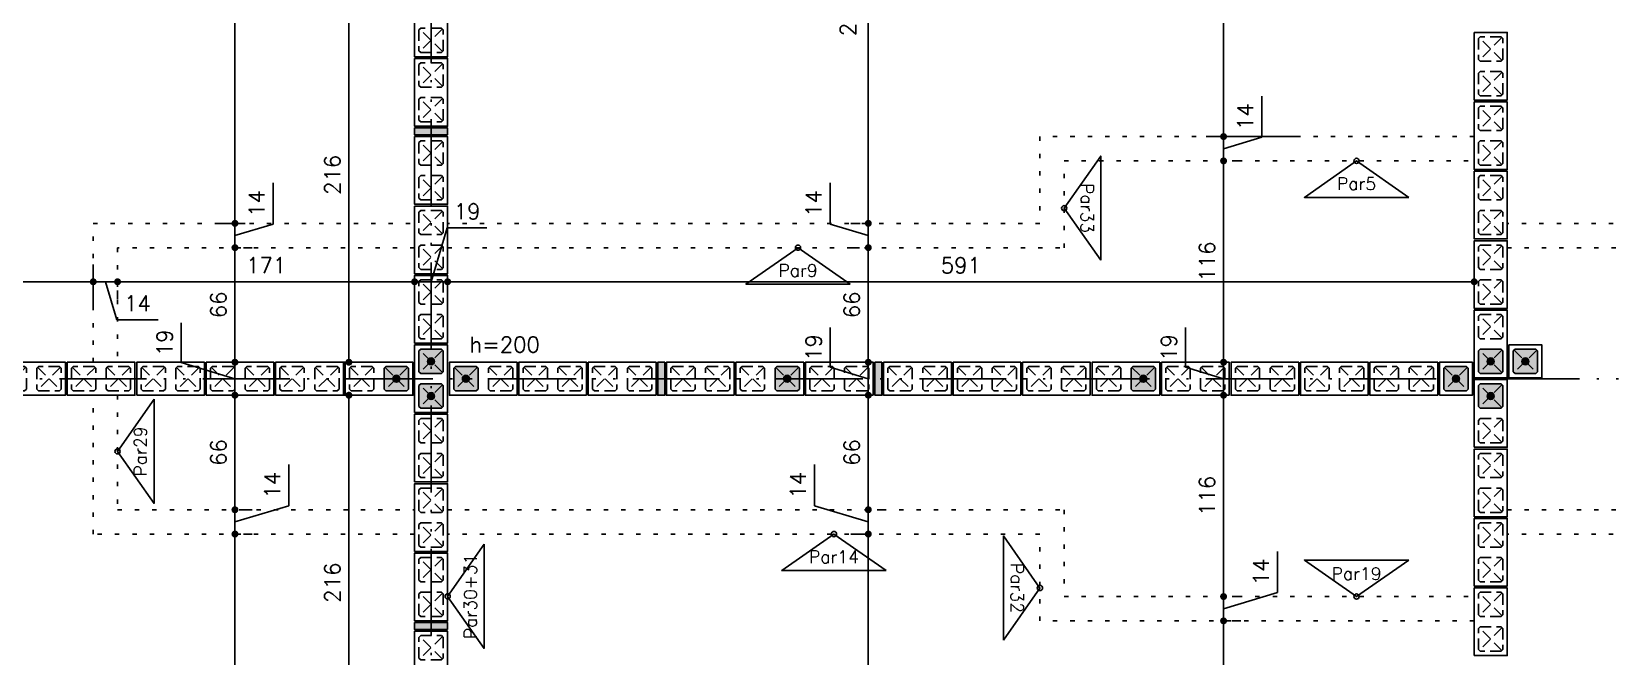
# Model space of a CAD drawing. Extents: x -14651 to 5271, y -4567 to 3191.
# Drawn here: x 634 to 1544, y 2251 to 2611 of the extents above; entities that cross this region are included whole.
import ezdxf
from ezdxf.enums import TextEntityAlignment as Align

# ---------------------------------------------------------------- set-up
doc = ezdxf.new("R2010")
doc.units = 0
doc.header["$LTSCALE"] = 25
for name, pattern in [('DASHED2', [0.375, 0.25, -0.125]), ('ESTILO_TQS_0002', [0.4, 0.1, -0.3]), ('ESTILO_TQS_0004', [3.3, 2, -0.4, 0.05, -0.4, 0.05, -0.4])]:
    doc.linetypes.add(name, pattern=pattern)
for name, color, linetype in [('203', 1, 'DASHED2'), ('213', 252, 'Continuous'), ('241', 2, 'Continuous'), ('247', 50, 'Continuous'), ('253', 251, 'Continuous'), ('Arranque', 14, 'Continuous'), ('COTA', 1, 'Continuous'), ('EIXOS', 1, 'ESTILO_TQS_0004'), ('FERRO', 5, 'Continuous'), ('PORTA', 3, 'ESTILO_TQS_0002'), ('TJANELA', 2, 'Continuous')]:
    doc.layers.add(name, color=color, linetype=linetype)
doc.styles.add('COTA', font='romans.shx')
doc.styles.add('Texto1', font='romans.shx', dxfattribs={"height": 9})
doc.dimstyles.new('forma', dxfattribs={"dimscale": 5, "dimtxt": 1.8, "dimasz": 0.8, "dimexe": 2, "dimexo": 1, "dimgap": 1, "dimtad": 1, "dimdec": 1, "dimzin": 9, "dimtxsty": 'COTA', "dimblk1": 'DOT', "dimblk2": 'DOT', "dimsah": 1, "dimcen": 0, "dimdle": 1, "dimclrd": 256, "dimclre": 256, "dimclrt": 2, "dimadec": 0, "dimazin": 0, "dimtfac": 1, "dimtdec": 0, "dimtmove": 0, "dimatfit": 3, "dimfxl": 1, "dimtolj": 1, "dimtzin": 0, "dimarcsym": 0})

# ---------------------------------------------------------------- blocks, each defined once
blk = doc.blocks.new('P4020')
blk.add_lwpolyline([(-19.5, -9.5), (19.5, -9.5), (19.5, 9.5), (-19.5, 9.5), (-19.5, -9.5)])
at = {"color": 1, "linetype": 'DASHED2'}
for points in [[(-17, -6), (-16, -7), (-4, -7), (-3, -6), (-3, 6), (-4, 7), (-16, 7), (-17, 6), (-17, -6)], [(3, -6), (4, -7), (16, -7), (17, -6), (17, 6), (16, 7), (4, 7), (3, 6), (3, -6)]]:
    blk.add_lwpolyline(points, dxfattribs=at)
at = {"layer": '203', "color": 253}
for p, q in [((-16.5, 6.5), (-3.5, -6.5)), ((-3.5, 6.5), (-16.5, -6.5)), ((16.5, 6.5), (3.5, -6.5)), ((3.5, 6.5), (16.5, -6.5))]:
    blk.add_line(p, q, dxfattribs=at)
blk = doc.blocks.new('P0520')
at = {"layer": '253'}
blk.add_hatch(color=129, dxfattribs=at).paths.add_polyline_path([(2, 9.5), (-2, 9.5), (-2, -9.5), (2, -9.5)])
blk.add_lwpolyline([(2, 9.5), (-2, 9.5), (-2, -9.5), (2, -9.5), (2, 9.5)])
blk = doc.blocks.new('P2020')
blk.add_lwpolyline([(-9.5, -9.5), (9.5, -9.5), (9.5, 9.5), (-9.5, 9.5), (-9.5, -9.5)])
at = {"color": 1, "linetype": 'DASHED2'}
blk.add_lwpolyline([(-7, -6), (-6, -7), (6, -7), (7, -6), (7, 6), (6, 7), (-6, 7), (-7, 6), (-7, -6)], dxfattribs=at)
at = {"layer": '203', "color": 253}
for p, q in [((-6.5, 6.5), (6.5, -6.5)), ((6.5, 6.5), (-6.5, -6.5))]:
    blk.add_line(p, q, dxfattribs=at)
blk = doc.blocks.new('GR-1414')
at = {"layer": '213'}
h = blk.add_hatch(color=256, dxfattribs=at)
h.paths.add_polyline_path([(6, -7), (7, -6), (7, 6), (6, 7), (-6, 7), (-7, 6), (-7, -6), (-6, -7)])
h.paths.add_polyline_path([(2, 0, 1), (-2, 0, 1)], flags=16)
at = {"layer": 'Arranque'}
blk.add_hatch(color=256, dxfattribs=at).paths.add_polyline_path([(2, 0, 1), (-2, 0, 1)])
at = {"layer": '213'}
for p, q in [((-7, 6), (-6, 7)), ((-7, -6), (-7, 6)), ((-6, 7), (6, 7)), ((6, 7), (7, 6)), ((7, 6), (7, -6)), ((-6, -7), (-7, -6)), ((6, -7), (-6, -7)), ((7, -6), (6, -7))]:
    blk.add_line(p, q, dxfattribs=at)
at = {"layer": 'FERRO', "linetype": 'Continuous'}
blk.add_circle((0, 0), 2, dxfattribs=at)
blk = doc.blocks.new('_IDNPAR_2')
at = {"color": 3}
blk.add_lwpolyline([(1, -0.7), (0, 0), (-1, -0.7)], close=True, dxfattribs=at)
blk.add_circle((0, 0), 0.05, dxfattribs=at)
at = {"layer": '247', "color": 2, "style": 'COTA', "flags": 8}
blk.add_attdef('ID', text='', height=0.24, dxfattribs=at).set_placement((0, -0.438), align=Align.MIDDLE_CENTER)
blk = doc.blocks.new('A$C84a07bde')
at = {"layer": 'EIXOS'}
for p, q in [((1173.64, -241.46), (1173.64, -1700.03)), ((299.72, -968.49), (2840.43, -968.49))]:
    blk.add_line(p, q, dxfattribs=at)
blk = doc.blocks.new('_Dot')
at = {"color": 0, "linetype": 'ByBlock', "lineweight": -2}
blk.add_line((-0.5, 0), (-1, 0), dxfattribs=at)
at = {"color": 0, "linetype": 'ByBlock', "const_width": 0.5}
blk.add_lwpolyline([(-0.25, 0, 1), (0.25, 0, 1)], format="xyb", close=True, dxfattribs=at)
blk = doc.blocks.new('*D141')
at = {"layer": 'COTA', "lineweight": -2, "transparency": 16777216}
for p, q in [((748.52, 2971.4), (741.09, 2971.4)), ((751.09, 2967.4), (751.09, 2504.4)), ((757.02, 2500.4), (741.09, 2500.4))]:
    blk.add_line(p, q, dxfattribs=at)
at = {"layer": 'Defpoints', "color": 0, "transparency": 16777216}
for p in [(753.52, 2971.4), (751.09, 2500.4), (762.02, 2500.4)]:
    blk.add_point(p, dxfattribs=at)
at = {"layer": 'COTA', "lineweight": -2, "transparency": 16777216, "xscale": 4, "yscale": 4, "zscale": 4}
for p, rotation in [((751.09, 2971.4), 90), ((751.09, 2500.4), 270)]:
    blk.add_blockref('_Dot', p, dxfattribs=dict(at, rotation=rotation))
at = {"layer": 'COTA', "color": 2, "transparency": 16777216, "insert": (741.59, 2735.9), "char_height": 9, "attachment_point": 5, "rotation": 90, "style": 'COTA'}
blk.add_mtext('\\A1;471 ', dxfattribs=at)
blk = doc.blocks.new('*D142')
at = {"layer": 'COTA', "lineweight": -2, "transparency": 16777216}
for p, q in [((773.09, 2500), (773.09, 2523.72)), ((751.09, 2504.4), (751.09, 2508.4)), ((757.02, 2500.4), (741.09, 2500.4)), ((751.09, 2500.4), (751.09, 2486.4)), ((751.09, 2500.4), (751.09, 2486.4)), ((751.09, 2493.4), (773.09, 2500)), ((756.09, 2486.4), (761.09, 2486.4)), ((751.09, 2482.4), (751.09, 2478.4))]:
    blk.add_line(p, q, dxfattribs=at)
at = {"layer": 'Defpoints', "color": 0, "transparency": 16777216}
for p in [(762.02, 2500.4), (751.09, 2486.4), (751.09, 2486.4)]:
    blk.add_point(p, dxfattribs=at)
at = {"layer": 'COTA', "lineweight": -2, "transparency": 16777216, "xscale": 4, "yscale": 4, "zscale": 4}
for p, rotation in [((751.09, 2500.4), 270), ((751.09, 2486.4), 90)]:
    blk.add_blockref('_Dot', p, dxfattribs=dict(at, rotation=rotation))
at = {"layer": 'COTA', "color": 2, "transparency": 16777216, "insert": (763.59, 2511.86), "char_height": 9, "attachment_point": 5, "rotation": 90, "style": 'COTA'}
blk.add_mtext('\\A1;14 ', dxfattribs=at)
blk = doc.blocks.new('*D143')
at = {"layer": 'COTA', "lineweight": -2, "transparency": 16777216}
for p, q in [((756.09, 2486.4), (761.09, 2486.4)), ((751.09, 2482.4), (751.09, 2424.4)), ((756.09, 2420.4), (761.09, 2420.4))]:
    blk.add_line(p, q, dxfattribs=at)
at = {"layer": 'Defpoints', "color": 0, "transparency": 16777216}
for p in [(751.09, 2486.4), (751.09, 2420.4), (751.09, 2420.4)]:
    blk.add_point(p, dxfattribs=at)
at = {"layer": 'COTA', "lineweight": -2, "transparency": 16777216, "xscale": 4, "yscale": 4, "zscale": 4}
for p, rotation in [((751.09, 2486.4), 90), ((751.09, 2420.4), 270)]:
    blk.add_blockref('_Dot', p, dxfattribs=dict(at, rotation=rotation))
at = {"layer": 'COTA', "color": 2, "transparency": 16777216, "insert": (741.59, 2453.4), "char_height": 9, "attachment_point": 5, "rotation": 90, "style": 'COTA'}
blk.add_mtext('\\A1;66 ', dxfattribs=at)
blk = doc.blocks.new('*D144')
at = {"layer": 'COTA', "lineweight": -2, "transparency": 16777216}
for p, q in [((720.09, 2420.2), (720.09, 2443.06)), ((751.09, 2410.9), (720.09, 2420.2)), ((756.09, 2420.4), (761.09, 2420.4)), ((751.09, 2416.4), (751.09, 2405.4)), ((749.02, 2401.4), (741.09, 2401.4))]:
    blk.add_line(p, q, dxfattribs=at)
at = {"layer": 'Defpoints', "color": 0, "transparency": 16777216}
for p in [(751.09, 2420.4), (751.09, 2401.4), (754.02, 2401.4)]:
    blk.add_point(p, dxfattribs=at)
at = {"layer": 'COTA', "lineweight": -2, "transparency": 16777216, "xscale": 4, "yscale": 4, "zscale": 4}
for p, rotation in [((751.09, 2420.4), 90), ((751.09, 2401.4), 270)]:
    blk.add_blockref('_Dot', p, dxfattribs=dict(at, rotation=rotation))
at = {"layer": 'COTA', "color": 2, "transparency": 16777216, "insert": (710.59, 2431.63), "char_height": 9, "attachment_point": 5, "rotation": 90, "style": 'COTA'}
blk.add_mtext('\\A1;19 ', dxfattribs=at)
blk = doc.blocks.new('*D145')
at = {"layer": 'COTA', "lineweight": -2, "transparency": 16777216}
for p, q in [((749.02, 2401.4), (741.09, 2401.4)), ((751.09, 2397.4), (751.09, 2339.4)), ((756.09, 2335.4), (761.09, 2335.4))]:
    blk.add_line(p, q, dxfattribs=at)
at = {"layer": 'Defpoints', "color": 0, "transparency": 16777216}
for p in [(754.02, 2401.4), (751.09, 2335.4), (751.09, 2335.4)]:
    blk.add_point(p, dxfattribs=at)
at = {"layer": 'COTA', "lineweight": -2, "transparency": 16777216, "xscale": 4, "yscale": 4, "zscale": 4}
for p, rotation in [((751.09, 2401.4), 90), ((751.09, 2335.4), 270)]:
    blk.add_blockref('_Dot', p, dxfattribs=dict(at, rotation=rotation))
at = {"layer": 'COTA', "color": 2, "transparency": 16777216, "insert": (741.59, 2368.4), "char_height": 9, "attachment_point": 5, "rotation": 90, "style": 'COTA'}
blk.add_mtext('\\A1;66 ', dxfattribs=at)
blk = doc.blocks.new('*D146')
at = {"layer": 'COTA', "lineweight": -2, "transparency": 16777216}
for p, q in [((782.09, 2337.7), (782.09, 2361.42)), ((751.09, 2339.4), (751.09, 2343.4)), ((751.09, 2328.4), (782.09, 2337.7)), ((751.09, 2335.4), (751.09, 2321.4)), ((751.09, 2335.4), (751.09, 2321.4)), ((756.09, 2335.4), (761.09, 2335.4)), ((756.09, 2321.4), (761.09, 2321.4)), ((751.09, 2317.4), (751.09, 2313.4))]:
    blk.add_line(p, q, dxfattribs=at)
at = {"layer": 'Defpoints', "color": 0, "transparency": 16777216}
for p in [(751.09, 2335.4), (751.09, 2321.4), (751.09, 2321.4)]:
    blk.add_point(p, dxfattribs=at)
at = {"layer": 'COTA', "lineweight": -2, "transparency": 16777216, "xscale": 4, "yscale": 4, "zscale": 4}
for p, rotation in [((751.09, 2335.4), 270), ((751.09, 2321.4), 90)]:
    blk.add_blockref('_Dot', p, dxfattribs=dict(at, rotation=rotation))
at = {"layer": 'COTA', "color": 2, "transparency": 16777216, "insert": (772.59, 2349.56), "char_height": 9, "attachment_point": 5, "rotation": 90, "style": 'COTA'}
blk.add_mtext('\\A1;14 ', dxfattribs=at)
blk = doc.blocks.new('*D147')
at = {"layer": 'COTA', "lineweight": -2, "transparency": 16777216}
for p, q in [((756.09, 2321.4), (761.09, 2321.4)), ((751.09, 2317.4), (751.09, 1854.4)), ((756.09, 1850.4), (761.09, 1850.4))]:
    blk.add_line(p, q, dxfattribs=at)
at = {"layer": 'Defpoints', "color": 0, "transparency": 16777216}
for p in [(751.09, 2321.4), (751.09, 1850.4), (751.09, 1850.4)]:
    blk.add_point(p, dxfattribs=at)
at = {"layer": 'COTA', "lineweight": -2, "transparency": 16777216, "xscale": 4, "yscale": 4, "zscale": 4}
for p, rotation in [((751.09, 2321.4), 90), ((751.09, 1850.4), 270)]:
    blk.add_blockref('_Dot', p, dxfattribs=dict(at, rotation=rotation))
at = {"layer": 'COTA', "color": 2, "transparency": 16777216, "insert": (741.59, 2085.9), "char_height": 9, "attachment_point": 5, "rotation": 90, "style": 'COTA'}
blk.add_mtext('\\A1;471 ', dxfattribs=at)
blk = doc.blocks.new('*D148')
at = {"layer": 'COTA', "lineweight": -2, "transparency": 16777216}
for p, q in [((1110.94, 2750.9), (1105.72, 2750.9)), ((1115.72, 2746.9), (1115.72, 2504.4)), ((1110.94, 2500.4), (1105.72, 2500.4))]:
    blk.add_line(p, q, dxfattribs=at)
at = {"layer": 'Defpoints', "color": 0, "transparency": 16777216}
for p in [(1115.94, 2750.9), (1115.72, 2500.4), (1115.94, 2500.4)]:
    blk.add_point(p, dxfattribs=at)
at = {"layer": 'COTA', "lineweight": -2, "transparency": 16777216, "xscale": 4, "yscale": 4, "zscale": 4}
for p, rotation in [((1115.72, 2750.9), 90), ((1115.72, 2500.4), 270)]:
    blk.add_blockref('_Dot', p, dxfattribs=dict(at, rotation=rotation))
at = {"layer": 'COTA', "color": 2, "transparency": 16777216, "insert": (1105.37, 2625.65), "char_height": 9, "attachment_point": 5, "rotation": 90, "style": 'COTA'}
blk.add_mtext('\\A1;250,5 ', dxfattribs=at)
blk = doc.blocks.new('*D149')
at = {"layer": 'COTA', "lineweight": -2, "transparency": 16777216}
for p, q in [((1093.72, 2500), (1093.72, 2523.72)), ((1115.72, 2504.4), (1115.72, 2508.4)), ((1115.72, 2493.4), (1093.72, 2500)), ((1110.94, 2500.4), (1105.72, 2500.4)), ((1115.72, 2500.4), (1115.72, 2486.4)), ((1115.72, 2500.4), (1115.72, 2486.4)), ((1110.72, 2486.4), (1105.72, 2486.4)), ((1115.72, 2482.4), (1115.72, 2478.4))]:
    blk.add_line(p, q, dxfattribs=at)
at = {"layer": 'Defpoints', "color": 0, "transparency": 16777216}
for p in [(1115.94, 2500.4), (1115.72, 2486.4), (1115.72, 2486.4)]:
    blk.add_point(p, dxfattribs=at)
at = {"layer": 'COTA', "lineweight": -2, "transparency": 16777216, "xscale": 4, "yscale": 4, "zscale": 4}
for p, rotation in [((1115.72, 2500.4), 270), ((1115.72, 2486.4), 90)]:
    blk.add_blockref('_Dot', p, dxfattribs=dict(at, rotation=rotation))
at = {"layer": 'COTA', "color": 2, "transparency": 16777216, "insert": (1084.22, 2511.86), "char_height": 9, "attachment_point": 5, "rotation": 90, "style": 'COTA'}
blk.add_mtext('\\A1;14 ', dxfattribs=at)
blk = doc.blocks.new('*D150')
at = {"layer": 'COTA', "lineweight": -2, "transparency": 16777216}
for p, q in [((1110.72, 2486.4), (1105.72, 2486.4)), ((1115.72, 2482.4), (1115.72, 2424.4)), ((1116.52, 2420.4), (1105.72, 2420.4))]:
    blk.add_line(p, q, dxfattribs=at)
at = {"layer": 'Defpoints', "color": 0, "transparency": 16777216}
for p in [(1115.72, 2486.4), (1115.72, 2420.4), (1121.52, 2420.4)]:
    blk.add_point(p, dxfattribs=at)
at = {"layer": 'COTA', "lineweight": -2, "transparency": 16777216, "xscale": 4, "yscale": 4, "zscale": 4}
for p, rotation in [((1115.72, 2486.4), 90), ((1115.72, 2420.4), 270)]:
    blk.add_blockref('_Dot', p, dxfattribs=dict(at, rotation=rotation))
at = {"layer": 'COTA', "color": 2, "transparency": 16777216, "insert": (1106.22, 2453.4), "char_height": 9, "attachment_point": 5, "rotation": 90, "style": 'COTA'}
blk.add_mtext('\\A1;66 ', dxfattribs=at)
blk = doc.blocks.new('*D151')
at = {"layer": 'COTA', "lineweight": -2, "transparency": 16777216}
for p, q in [((1093.72, 2417.5), (1093.72, 2440.36)), ((1116.52, 2420.4), (1105.72, 2420.4)), ((1115.72, 2410.9), (1093.72, 2417.5)), ((1115.72, 2416.4), (1115.72, 2405.4)), ((1114.52, 2401.4), (1105.72, 2401.4))]:
    blk.add_line(p, q, dxfattribs=at)
at = {"layer": 'Defpoints', "color": 0, "transparency": 16777216}
for p in [(1121.52, 2420.4), (1115.72, 2401.4), (1119.52, 2401.4)]:
    blk.add_point(p, dxfattribs=at)
at = {"layer": 'COTA', "lineweight": -2, "transparency": 16777216, "xscale": 4, "yscale": 4, "zscale": 4}
for p, rotation in [((1115.72, 2420.4), 90), ((1115.72, 2401.4), 270)]:
    blk.add_blockref('_Dot', p, dxfattribs=dict(at, rotation=rotation))
at = {"layer": 'COTA', "color": 2, "transparency": 16777216, "insert": (1084.22, 2428.93), "char_height": 9, "attachment_point": 5, "rotation": 90, "style": 'COTA'}
blk.add_mtext('\\A1;19 ', dxfattribs=at)
blk = doc.blocks.new('*D152')
at = {"layer": 'COTA', "lineweight": -2, "transparency": 16777216}
for p, q in [((1114.52, 2401.4), (1105.72, 2401.4)), ((1115.72, 2397.4), (1115.72, 2339.4)), ((1120.72, 2335.4), (1125.72, 2335.4))]:
    blk.add_line(p, q, dxfattribs=at)
at = {"layer": 'Defpoints', "color": 0, "transparency": 16777216}
for p in [(1119.52, 2401.4), (1115.72, 2335.4), (1115.72, 2335.4)]:
    blk.add_point(p, dxfattribs=at)
at = {"layer": 'COTA', "lineweight": -2, "transparency": 16777216, "xscale": 4, "yscale": 4, "zscale": 4}
for p, rotation in [((1115.72, 2401.4), 90), ((1115.72, 2335.4), 270)]:
    blk.add_blockref('_Dot', p, dxfattribs=dict(at, rotation=rotation))
at = {"layer": 'COTA', "color": 2, "transparency": 16777216, "insert": (1106.22, 2368.4), "char_height": 9, "attachment_point": 5, "rotation": 90, "style": 'COTA'}
blk.add_mtext('\\A1;66 ', dxfattribs=at)
blk = doc.blocks.new('*D153')
at = {"layer": 'COTA', "lineweight": -2, "transparency": 16777216}
for p, q in [((1084.72, 2337.7), (1084.72, 2361.42)), ((1115.72, 2328.4), (1084.72, 2337.7)), ((1115.72, 2339.4), (1115.72, 2343.4)), ((1115.72, 2335.4), (1115.72, 2321.4)), ((1115.72, 2335.4), (1115.72, 2321.4)), ((1120.72, 2335.4), (1125.72, 2335.4)), ((1114.28, 2321.4), (1105.72, 2321.4)), ((1115.72, 2317.4), (1115.72, 2313.4))]:
    blk.add_line(p, q, dxfattribs=at)
at = {"layer": 'Defpoints', "color": 0, "transparency": 16777216}
for p in [(1115.72, 2335.4), (1115.72, 2321.4), (1119.28, 2321.4)]:
    blk.add_point(p, dxfattribs=at)
at = {"layer": 'COTA', "lineweight": -2, "transparency": 16777216, "xscale": 4, "yscale": 4, "zscale": 4}
for p, rotation in [((1115.72, 2335.4), 270), ((1115.72, 2321.4), 90)]:
    blk.add_blockref('_Dot', p, dxfattribs=dict(at, rotation=rotation))
at = {"layer": 'COTA', "color": 2, "transparency": 16777216, "insert": (1075.22, 2349.56), "char_height": 9, "attachment_point": 5, "rotation": 90, "style": 'COTA'}
blk.add_mtext('\\A1;14 ', dxfattribs=at)
blk = doc.blocks.new('*D154')
at = {"layer": 'COTA', "lineweight": -2, "transparency": 16777216}
for p, q in [((1114.28, 2321.4), (1105.72, 2321.4)), ((1115.72, 2317.4), (1115.72, 2074.9)), ((1121.52, 2070.9), (1105.72, 2070.9))]:
    blk.add_line(p, q, dxfattribs=at)
at = {"layer": 'Defpoints', "color": 0, "transparency": 16777216}
for p in [(1119.28, 2321.4), (1115.72, 2070.9), (1126.52, 2070.9)]:
    blk.add_point(p, dxfattribs=at)
at = {"layer": 'COTA', "lineweight": -2, "transparency": 16777216, "xscale": 4, "yscale": 4, "zscale": 4}
for p, rotation in [((1115.72, 2321.4), 90), ((1115.72, 2070.9), 270)]:
    blk.add_blockref('_Dot', p, dxfattribs=dict(at, rotation=rotation))
at = {"layer": 'COTA', "color": 2, "transparency": 16777216, "insert": (1105.37, 2196.15), "char_height": 9, "attachment_point": 5, "rotation": 90, "style": 'COTA'}
blk.add_mtext('\\A1;250,5 ', dxfattribs=at)
blk = doc.blocks.new('*D156')
at = {"layer": 'COTA', "lineweight": -2, "transparency": 16777216}
for p, q in [((1364.02, 2971.4), (1310.25, 2971.4)), ((1320.25, 2967.4), (1320.25, 2554.4)), ((1364.02, 2550.4), (1310.25, 2550.4))]:
    blk.add_line(p, q, dxfattribs=at)
at = {"layer": 'Defpoints', "color": 0, "transparency": 16777216}
for p in [(1369.02, 2971.4), (1320.25, 2550.4), (1369.02, 2550.4)]:
    blk.add_point(p, dxfattribs=at)
at = {"layer": 'COTA', "lineweight": -2, "transparency": 16777216, "xscale": 4, "yscale": 4, "zscale": 4}
for p, rotation in [((1320.25, 2971.4), 90), ((1320.25, 2550.4), 270)]:
    blk.add_blockref('_Dot', p, dxfattribs=dict(at, rotation=rotation))
at = {"layer": 'COTA', "color": 2, "transparency": 16777216, "insert": (1310.75, 2760.9), "char_height": 9, "attachment_point": 5, "rotation": 90, "style": 'COTA'}
blk.add_mtext('\\A1;421 ', dxfattribs=at)
blk = doc.blocks.new('*D157')
at = {"layer": 'COTA', "lineweight": -2, "transparency": 16777216}
for p, q in [((1342.25, 2550), (1342.25, 2573.72)), ((1320.25, 2554.4), (1320.25, 2558.4)), ((1364.02, 2550.4), (1310.25, 2550.4)), ((1320.25, 2550.4), (1320.25, 2536.4)), ((1320.25, 2550.4), (1320.25, 2536.4)), ((1320.25, 2543.4), (1342.25, 2550)), ((1320.25, 2532.4), (1320.25, 2528.4)), ((1325.25, 2536.4), (1330.25, 2536.4))]:
    blk.add_line(p, q, dxfattribs=at)
at = {"layer": 'Defpoints', "color": 0, "transparency": 16777216}
for p in [(1369.02, 2550.4), (1320.25, 2536.4), (1320.25, 2536.4)]:
    blk.add_point(p, dxfattribs=at)
at = {"layer": 'COTA', "lineweight": -2, "transparency": 16777216, "xscale": 4, "yscale": 4, "zscale": 4}
for p, rotation in [((1320.25, 2550.4), 270), ((1320.25, 2536.4), 90)]:
    blk.add_blockref('_Dot', p, dxfattribs=dict(at, rotation=rotation))
at = {"layer": 'COTA', "color": 2, "transparency": 16777216, "insert": (1332.75, 2561.86), "char_height": 9, "attachment_point": 5, "rotation": 90, "style": 'COTA'}
blk.add_mtext('\\A1;14 ', dxfattribs=at)
blk = doc.blocks.new('*D158')
at = {"layer": 'COTA', "lineweight": -2, "transparency": 16777216}
for p, q in [((1320.25, 2532.4), (1320.25, 2424.4)), ((1325.25, 2536.4), (1330.25, 2536.4)), ((1318.52, 2420.4), (1310.25, 2420.4))]:
    blk.add_line(p, q, dxfattribs=at)
at = {"layer": 'Defpoints', "color": 0, "transparency": 16777216}
for p in [(1320.25, 2536.4), (1320.25, 2420.4), (1323.52, 2420.4)]:
    blk.add_point(p, dxfattribs=at)
at = {"layer": 'COTA', "lineweight": -2, "transparency": 16777216, "xscale": 4, "yscale": 4, "zscale": 4}
for p, rotation in [((1320.25, 2536.4), 90), ((1320.25, 2420.4), 270)]:
    blk.add_blockref('_Dot', p, dxfattribs=dict(at, rotation=rotation))
at = {"layer": 'COTA', "color": 2, "transparency": 16777216, "insert": (1310.75, 2478.4), "char_height": 9, "attachment_point": 5, "rotation": 90, "style": 'COTA'}
blk.add_mtext('\\A1;116 ', dxfattribs=at)
blk = doc.blocks.new('*D159')
at = {"layer": 'COTA', "lineweight": -2, "transparency": 16777216}
for p, q in [((1298.25, 2417.5), (1298.25, 2440.36)), ((1318.52, 2420.4), (1310.25, 2420.4)), ((1320.25, 2410.9), (1298.25, 2417.5)), ((1320.25, 2416.4), (1320.25, 2405.4)), ((1318.52, 2401.4), (1310.25, 2401.4))]:
    blk.add_line(p, q, dxfattribs=at)
at = {"layer": 'Defpoints', "color": 0, "transparency": 16777216}
for p in [(1323.52, 2420.4), (1320.25, 2401.4), (1323.52, 2401.4)]:
    blk.add_point(p, dxfattribs=at)
at = {"layer": 'COTA', "lineweight": -2, "transparency": 16777216, "xscale": 4, "yscale": 4, "zscale": 4}
for p, rotation in [((1320.25, 2420.4), 90), ((1320.25, 2401.4), 270)]:
    blk.add_blockref('_Dot', p, dxfattribs=dict(at, rotation=rotation))
at = {"layer": 'COTA', "color": 2, "transparency": 16777216, "insert": (1288.75, 2428.93), "char_height": 9, "attachment_point": 5, "rotation": 90, "style": 'COTA'}
blk.add_mtext('\\A1;19 ', dxfattribs=at)
blk = doc.blocks.new('*D160')
at = {"layer": 'COTA', "lineweight": -2, "transparency": 16777216}
for p, q in [((1318.52, 2401.4), (1310.25, 2401.4)), ((1320.25, 2397.4), (1320.25, 2289.4)), ((1325.25, 2285.4), (1330.25, 2285.4))]:
    blk.add_line(p, q, dxfattribs=at)
at = {"layer": 'Defpoints', "color": 0, "transparency": 16777216}
for p in [(1323.52, 2401.4), (1320.25, 2285.4), (1320.25, 2285.4)]:
    blk.add_point(p, dxfattribs=at)
at = {"layer": 'COTA', "lineweight": -2, "transparency": 16777216, "xscale": 4, "yscale": 4, "zscale": 4}
for p, rotation in [((1320.25, 2401.4), 90), ((1320.25, 2285.4), 270)]:
    blk.add_blockref('_Dot', p, dxfattribs=dict(at, rotation=rotation))
at = {"layer": 'COTA', "color": 2, "transparency": 16777216, "insert": (1310.75, 2343.4), "char_height": 9, "attachment_point": 5, "rotation": 90, "style": 'COTA'}
blk.add_mtext('\\A1;116 ', dxfattribs=at)
blk = doc.blocks.new('*D161')
at = {"layer": 'COTA', "lineweight": -2, "transparency": 16777216}
for p, q in [((1351.25, 2287.7), (1351.25, 2311.42)), ((1320.25, 2289.4), (1320.25, 2293.4)), ((1320.25, 2278.4), (1351.25, 2287.7)), ((1320.25, 2285.4), (1320.25, 2271.4)), ((1320.25, 2285.4), (1320.25, 2271.4)), ((1325.25, 2285.4), (1330.25, 2285.4)), ((1320.25, 2267.4), (1320.25, 2263.4)), ((1325.25, 2271.4), (1330.25, 2271.4))]:
    blk.add_line(p, q, dxfattribs=at)
at = {"layer": 'Defpoints', "color": 0, "transparency": 16777216}
for p in [(1320.25, 2285.4), (1320.25, 2271.4), (1320.25, 2271.4)]:
    blk.add_point(p, dxfattribs=at)
at = {"layer": 'COTA', "lineweight": -2, "transparency": 16777216, "xscale": 4, "yscale": 4, "zscale": 4}
for p, rotation in [((1320.25, 2285.4), 270), ((1320.25, 2271.4), 90)]:
    blk.add_blockref('_Dot', p, dxfattribs=dict(at, rotation=rotation))
at = {"layer": 'COTA', "color": 2, "transparency": 16777216, "insert": (1341.75, 2299.56), "char_height": 9, "attachment_point": 5, "rotation": 90, "style": 'COTA'}
blk.add_mtext('\\A1;14 ', dxfattribs=at)
blk = doc.blocks.new('*D162')
at = {"layer": 'COTA', "lineweight": -2, "transparency": 16777216}
for p, q in [((1320.25, 2267.4), (1320.25, 1854.4)), ((1325.25, 2271.4), (1330.25, 2271.4)), ((1317.76, 1850.4), (1310.25, 1850.4))]:
    blk.add_line(p, q, dxfattribs=at)
at = {"layer": 'Defpoints', "color": 0, "transparency": 16777216}
for p in [(1320.25, 2271.4), (1320.25, 1850.4), (1322.76, 1850.4)]:
    blk.add_point(p, dxfattribs=at)
at = {"layer": 'COTA', "lineweight": -2, "transparency": 16777216, "xscale": 4, "yscale": 4, "zscale": 4}
for p, rotation in [((1320.25, 2271.4), 90), ((1320.25, 1850.4), 270)]:
    blk.add_blockref('_Dot', p, dxfattribs=dict(at, rotation=rotation))
at = {"layer": 'COTA', "color": 2, "transparency": 16777216, "insert": (1310.75, 2060.9), "char_height": 9, "attachment_point": 5, "rotation": 90, "style": 'COTA'}
blk.add_mtext('\\A1;421 ', dxfattribs=at)
blk = doc.blocks.new('*D163')
at = {"layer": 'COTA', "lineweight": -2, "transparency": 16777216}
for p, q in [((374.02, 2444.84), (374.02, 2476.76)), ((669.52, 2451.36), (669.52, 2476.76)), ((378.02, 2466.76), (665.52, 2466.76))]:
    blk.add_line(p, q, dxfattribs=at)
at = {"layer": 'Defpoints', "color": 0, "transparency": 16777216}
for p in [(669.52, 2466.76), (374.02, 2439.84), (669.52, 2446.36)]:
    blk.add_point(p, dxfattribs=at)
at = {"layer": 'COTA', "lineweight": -2, "transparency": 16777216, "xscale": 4, "yscale": 4, "zscale": 4, "rotation": 180}
blk.add_blockref('_Dot', (374.02, 2466.76), dxfattribs=at)
at = {"layer": 'COTA', "lineweight": -2, "transparency": 16777216, "xscale": 4, "yscale": 4, "zscale": 4}
blk.add_blockref('_Dot', (669.52, 2466.76), dxfattribs=at)
at = {"layer": 'COTA', "color": 2, "transparency": 16777216, "insert": (521.77, 2477.11), "char_height": 9, "attachment_point": 5, "style": 'COTA'}
blk.add_mtext('\\A1;295,5 ', dxfattribs=at)
blk = doc.blocks.new('*D164')
at = {"layer": 'COTA', "lineweight": -2, "transparency": 16777216}
for p, q in [((669.52, 2451.36), (669.52, 2476.76)), ((665.52, 2466.76), (661.52, 2466.76)), ((669.52, 2466.76), (683.52, 2466.76)), ((669.52, 2466.76), (683.52, 2466.76)), ((676.52, 2466.76), (683.12, 2444.76)), ((687.52, 2466.76), (691.52, 2466.76)), ((683.52, 2461.76), (683.52, 2456.76)), ((683.12, 2444.76), (706.83, 2444.76))]:
    blk.add_line(p, q, dxfattribs=at)
at = {"layer": 'Defpoints', "color": 0, "transparency": 16777216}
for p in [(683.52, 2466.76), (683.52, 2466.76), (669.52, 2446.36)]:
    blk.add_point(p, dxfattribs=at)
at = {"layer": 'COTA', "lineweight": -2, "transparency": 16777216, "xscale": 4, "yscale": 4, "zscale": 4}
blk.add_blockref('_Dot', (669.52, 2466.76), dxfattribs=at)
at = {"layer": 'COTA', "lineweight": -2, "transparency": 16777216, "xscale": 4, "yscale": 4, "zscale": 4, "rotation": 180}
blk.add_blockref('_Dot', (683.52, 2466.76), dxfattribs=at)
at = {"layer": 'COTA', "color": 2, "transparency": 16777216, "insert": (694.97, 2454.26), "char_height": 9, "attachment_point": 5, "style": 'COTA'}
blk.add_mtext('\\A1;14 ', dxfattribs=at)
blk = doc.blocks.new('*D165')
at = {"layer": 'COTA', "lineweight": -2, "transparency": 16777216}
for p, q in [((854.52, 2471.76), (854.52, 2476.76)), ((687.52, 2466.76), (850.52, 2466.76)), ((683.52, 2461.76), (683.52, 2456.76))]:
    blk.add_line(p, q, dxfattribs=at)
at = {"layer": 'Defpoints', "color": 0, "transparency": 16777216}
for p in [(683.52, 2466.76), (854.52, 2466.76), (854.52, 2466.76)]:
    blk.add_point(p, dxfattribs=at)
at = {"layer": 'COTA', "lineweight": -2, "transparency": 16777216, "xscale": 4, "yscale": 4, "zscale": 4, "rotation": 180}
blk.add_blockref('_Dot', (683.52, 2466.76), dxfattribs=at)
at = {"layer": 'COTA', "lineweight": -2, "transparency": 16777216, "xscale": 4, "yscale": 4, "zscale": 4}
blk.add_blockref('_Dot', (854.52, 2466.76), dxfattribs=at)
at = {"layer": 'COTA', "color": 2, "transparency": 16777216, "insert": (769.02, 2476.26), "char_height": 9, "attachment_point": 5, "style": 'COTA'}
blk.add_mtext('\\A1;171 ', dxfattribs=at)
blk = doc.blocks.new('*D166')
at = {"layer": 'COTA', "lineweight": -2, "transparency": 16777216}
for p, q in [((864.02, 2466.76), (873.32, 2497.76)), ((873.32, 2497.76), (896.17, 2497.76)), ((854.52, 2471.76), (854.52, 2476.76)), ((873.52, 2471.76), (873.52, 2476.76)), ((858.52, 2466.76), (869.52, 2466.76))]:
    blk.add_line(p, q, dxfattribs=at)
at = {"layer": 'Defpoints', "color": 0, "transparency": 16777216}
for p in [(854.52, 2466.76), (873.52, 2466.76), (873.52, 2466.76)]:
    blk.add_point(p, dxfattribs=at)
at = {"layer": 'COTA', "lineweight": -2, "transparency": 16777216, "xscale": 4, "yscale": 4, "zscale": 4, "rotation": 180}
blk.add_blockref('_Dot', (854.52, 2466.76), dxfattribs=at)
at = {"layer": 'COTA', "lineweight": -2, "transparency": 16777216, "xscale": 4, "yscale": 4, "zscale": 4}
blk.add_blockref('_Dot', (873.52, 2466.76), dxfattribs=at)
at = {"layer": 'COTA', "color": 2, "transparency": 16777216, "insert": (884.75, 2507.26), "char_height": 9, "attachment_point": 5, "style": 'COTA'}
blk.add_mtext('\\A1;19 ', dxfattribs=at)
blk = doc.blocks.new('*D167')
at = {"layer": 'COTA', "lineweight": -2, "transparency": 16777216}
for p, q in [((873.52, 2471.76), (873.52, 2476.76)), ((1464.52, 2471.76), (1464.52, 2476.76)), ((877.52, 2466.76), (1460.52, 2466.76))]:
    blk.add_line(p, q, dxfattribs=at)
at = {"layer": 'Defpoints', "color": 0, "transparency": 16777216}
for p in [(873.52, 2466.76), (1464.52, 2466.76), (1464.52, 2466.76)]:
    blk.add_point(p, dxfattribs=at)
at = {"layer": 'COTA', "lineweight": -2, "transparency": 16777216, "xscale": 4, "yscale": 4, "zscale": 4, "rotation": 180}
blk.add_blockref('_Dot', (873.52, 2466.76), dxfattribs=at)
at = {"layer": 'COTA', "lineweight": -2, "transparency": 16777216, "xscale": 4, "yscale": 4, "zscale": 4}
blk.add_blockref('_Dot', (1464.52, 2466.76), dxfattribs=at)
at = {"layer": 'COTA', "color": 2, "transparency": 16777216, "insert": (1169.02, 2476.26), "char_height": 9, "attachment_point": 5, "style": 'COTA'}
blk.add_mtext('\\A1;591 ', dxfattribs=at)
blk = doc.blocks.new('*D194')
at = {"layer": 'COTA', "lineweight": -2, "transparency": 16777216}
for p, q in [((849.52, 2636.4), (806.7, 2636.4)), ((816.7, 2632.4), (816.7, 2424.4)), ((815.98, 2420.4), (806.7, 2420.4))]:
    blk.add_line(p, q, dxfattribs=at)
at = {"layer": 'Defpoints', "color": 0, "transparency": 16777216}
for p in [(854.52, 2636.4), (816.7, 2420.4), (820.98, 2420.4)]:
    blk.add_point(p, dxfattribs=at)
at = {"layer": 'COTA', "lineweight": -2, "transparency": 16777216, "xscale": 4, "yscale": 4, "zscale": 4}
for p, rotation in [((816.7, 2636.4), 90), ((816.7, 2420.4), 270)]:
    blk.add_blockref('_Dot', p, dxfattribs=dict(at, rotation=rotation))
at = {"layer": 'COTA', "color": 2, "transparency": 16777216, "insert": (807.2, 2528.4), "char_height": 9, "attachment_point": 5, "rotation": 90, "style": 'COTA'}
blk.add_mtext('\\A1;216 ', dxfattribs=at)
blk = doc.blocks.new('*D195')
at = {"layer": 'COTA', "lineweight": -2, "transparency": 16777216}
for p, q in [((837.39, 2401.4), (806.7, 2401.4)), ((816.7, 2397.4), (816.7, 2189.4)), ((849.52, 2185.4), (806.7, 2185.4))]:
    blk.add_line(p, q, dxfattribs=at)
at = {"layer": 'Defpoints', "color": 0, "transparency": 16777216}
for p in [(842.39, 2401.4), (816.7, 2185.4), (854.52, 2185.4)]:
    blk.add_point(p, dxfattribs=at)
at = {"layer": 'COTA', "lineweight": -2, "transparency": 16777216, "xscale": 4, "yscale": 4, "zscale": 4}
for p, rotation in [((816.7, 2401.4), 90), ((816.7, 2185.4), 270)]:
    blk.add_blockref('_Dot', p, dxfattribs=dict(at, rotation=rotation))
at = {"layer": 'COTA', "color": 2, "transparency": 16777216, "insert": (807.2, 2293.4), "char_height": 9, "attachment_point": 5, "rotation": 90, "style": 'COTA'}
blk.add_mtext('\\A1;216 ', dxfattribs=at)

msp = doc.modelspace()

# ---------------------------------------------------------------- linework, layer by layer
at = {"layer": 'PORTA'}
for points in [[(1464.52, 2550.4), (1214.52, 2550.4), (1214.52, 2500.4), (873.52, 2500.4)], [(1483.52, 2486.4), (1838.52, 2486.4), (1838.52, 2536.4), (2074.52, 2536.4), (2074.52, 2550.4), (1824.52, 2550.4), (1824.52, 2500.4), (1483.52, 2500.4)], [(873.52, 2486.4), (1228.52, 2486.4), (1228.52, 2536.4), (1464.52, 2536.4)], [(669.52, 2420.4), (669.52, 2500.4), (854.52, 2500.4), (854.52, 2486.4), (683.52, 2486.4), (683.52, 2420.4)], [(683.52, 2401.4), (683.52, 2335.4), (854.52, 2335.4), (854.52, 2321.4), (669.52, 2321.4), (669.52, 2401.4)], [(873.52, 2335.4), (1228.52, 2335.4), (1228.52, 2285.4), (1464.52, 2285.4)], [(1483.52, 2335.4), (1838.52, 2335.4), (1838.52, 2285.4), (2074.52, 2285.4)], [(1464.52, 2271.4), (1214.52, 2271.4), (1214.52, 2321.4), (873.52, 2321.4)], [(2074.52, 2271.4), (1824.52, 2271.4), (1824.52, 2321.4), (1483.52, 2321.4)]]:
    msp.add_lwpolyline(points, dxfattribs=at)

# ---------------------------------------------------------------- block references
for p in [(864.02, 2420.9), (1474.02, 2420.9), (1494.02, 2420.9), (844.02, 2410.9), (884.02, 2410.9), (1069.02, 2410.9), (1274.02, 2410.9), (1454.02, 2410.9), (864.02, 2400.9), (1474.02, 2400.9)]:
    msp.add_blockref('GR-1414', p)
at = {"layer": '241'}
for name, p, rotation in [('P4020', (864.02, 2615.9), 270), ('P4020', (1474.02, 2590.9), 270), ('P4020', (864.02, 2575.9), 270), ('P4020', (1474.02, 2550.9), 270), ('P0520', (864.02, 2553.4), 269.9999987685874), ('P4020', (864.02, 2530.9), 270), ('P4020', (1474.02, 2510.9), 270), ('P4020', (864.02, 2490.9), 270), ('P0520', (996.52, 2410.9), 359.9999987685874), ('P0520', (1121.52, 2410.9), 359.9999987685874), ('P0520', (864.02, 2268.4), 269.9999987685874)]:
    msp.add_blockref(name, p, dxfattribs=dict(at, rotation=rotation))
at = {"layer": '241', "xscale": -1, "rotation": 270}
for p in [(1474.02, 2470.9), (864.02, 2450.9), (1474.02, 2430.9), (864.02, 2410.9), (1474.02, 2390.9), (864.02, 2370.9), (1474.02, 2350.9), (864.02, 2330.9), (1474.02, 2310.9), (864.02, 2290.9), (1474.02, 2270.9), (864.02, 2245.9)]:
    msp.add_blockref('P4020', p, dxfattribs=at)
at = {"layer": '241'}
for name, p in [('P2020', (1494.02, 2420.9)), ('P4020', (634.02, 2410.9)), ('P4020', (674.02, 2410.9)), ('P4020', (714.02, 2410.9)), ('P4020', (754.02, 2410.9)), ('P4020', (794.02, 2410.9)), ('P4020', (834.02, 2410.9)), ('P2020', (1454.02, 2410.9))]:
    msp.add_blockref(name, p, dxfattribs=at)
at = {"layer": '241', "xscale": -1}
for p in [(894.02, 2410.9), (934.02, 2410.9), (974.02, 2410.9), (1019.02, 2410.9), (1059.02, 2410.9), (1099.02, 2410.9), (1144.02, 2410.9), (1184.02, 2410.9), (1224.02, 2410.9), (1264.02, 2410.9), (1304.02, 2410.9), (1344.02, 2410.9), (1384.02, 2410.9), (1424.02, 2410.9)]:
    msp.add_blockref('P4020', p, dxfattribs=at)
at = {"layer": '247', "linetype": 'Continuous'}
ref = msp.add_blockref('_IDNPAR_2', (1228.52, 2509.14), dxfattribs=dict(at, xscale=-30, yscale=30, zscale=30, rotation=90))
ref.add_attrib('ID', 'Par33', dxfattribs={"color": 2, "height": 7.2, "rotation": 270, "style": 'COTA', "flags": 8}).set_placement((1241.67, 2509.14), align=Align.MIDDLE_CENTER)
at = {"layer": '247', "linetype": 'Continuous', "xscale": 30, "yscale": 30, "zscale": 30}
for p, values in [((1396.81, 2536.4), {'ID': 'Par5'}), ((1075.25, 2486.4), {'ID': 'Par9'}), ((1095.93, 2321.4), {'ID': 'Par14'})]:
    msp.add_blockref('_IDNPAR_2', p, dxfattribs=at).add_auto_attribs(values)
for p, rotation, values in [((683.52, 2369.03), 90, {'ID': 'Par29'}), ((1214.52, 2290.3), 270, {'ID': 'Par32'}), ((873.52, 2285.49), 90, {'ID': 'Par30+31'})]:
    msp.add_blockref('_IDNPAR_2', p, dxfattribs=dict(at, rotation=rotation)).add_auto_attribs(values)
at = {"layer": '247', "linetype": 'Continuous'}
ref = msp.add_blockref('_IDNPAR_2', (1396.81, 2285.4), dxfattribs=dict(at, xscale=-30, yscale=30, zscale=30, rotation=180))
ref.add_attrib('ID', 'Par19', dxfattribs={"color": 2, "height": 7.2, "style": 'COTA', "flags": 8}).set_placement((1396.81, 2298.55), align=Align.MIDDLE_CENTER)
at = {"layer": 'COTA'}
msp.add_blockref('A$C84a07bde', (-309.62, 3379.39), dxfattribs=at)

# ---------------------------------------------------------------- texts
at = {"layer": 'TJANELA', "style": 'Texto1'}
msp.add_text('h=200', height=9, dxfattribs=at).set_placement((906.39, 2426.09), align=Align.CENTER)

# ---------------------------------------------------------------- dimensions: what is measured, and where the dimension line sits
at = {"layer": 'COTA'}
for base, p1, p2, override, picture, middle in [((751.09, 2500.4), (753.52, 2971.4), (762.02, 2500.4), {"dimpost": ' '}, '*D141', (741.59, 2735.9)), ((1320.25, 2550.4), (1369.02, 2971.4), (1369.02, 2550.4), {"dimpost": ' '}, '*D156', (1310.75, 2760.9)), ((1115.72, 2500.4), (1115.94, 2750.9), (1115.94, 2500.4), {"dimpost": ' '}, '*D148', (1105.37, 2625.65)), ((816.7, 2420.4), (854.52, 2636.4), (820.98, 2420.4), {"dimpost": ' ', "dimtmove": 1}, '*D194', (807.2, 2528.4)), ((1320.25, 2536.4), (1369.02, 2550.4), (1320.25, 2536.4), {"dimpost": ' ', "dimtmove": 1}, '*D157', (1332.75, 2555)), ((1320.25, 2420.4), (1320.25, 2536.4), (1323.52, 2420.4), {"dimpost": ' ', "dimtmove": 1}, '*D158', (1310.75, 2478.4)), ((751.09, 2486.4), (762.02, 2500.4), (751.09, 2486.4), {"dimpost": ' ', "dimtmove": 1}, '*D142', (763.59, 2505)), ((1115.72, 2486.4), (1115.94, 2500.4), (1115.72, 2486.4), {"dimpost": ' ', "dimtmove": 1}, '*D149', (1084.22, 2505)), ((751.09, 2420.4), (751.09, 2486.4), (751.09, 2420.4), {"dimpost": ' ', "dimtmove": 1}, '*D143', (741.59, 2453.4)), ((1115.72, 2420.4), (1115.72, 2486.4), (1121.52, 2420.4), {"dimpost": ' ', "dimtmove": 1}, '*D150', (1106.22, 2453.4)), ((751.09, 2401.4), (751.09, 2420.4), (754.02, 2401.4), {"dimpost": ' ', "dimtmove": 1}, '*D144', (710.59, 2425.2)), ((1115.72, 2401.4), (1121.52, 2420.4), (1119.52, 2401.4), {"dimpost": ' ', "dimtmove": 1}, '*D151', (1084.22, 2422.5)), ((1320.25, 2401.4), (1323.52, 2420.4), (1323.52, 2401.4), {"dimpost": ' ', "dimtmove": 1}, '*D159', (1288.75, 2422.5)), ((751.09, 2335.4), (754.02, 2401.4), (751.09, 2335.4), {"dimpost": ' ', "dimtmove": 1}, '*D145', (741.59, 2368.4)), ((816.7, 2185.4), (842.39, 2401.4), (854.52, 2185.4), {"dimpost": ' '}, '*D195', (807.2, 2293.4)), ((1115.72, 2335.4), (1119.52, 2401.4), (1115.72, 2335.4), {"dimpost": ' ', "dimtmove": 1}, '*D152', (1106.22, 2368.4)), ((1320.25, 2285.4), (1323.52, 2401.4), (1320.25, 2285.4), {"dimpost": ' ', "dimtmove": 1}, '*D160', (1310.75, 2343.4)), ((751.09, 2321.4), (751.09, 2335.4), (751.09, 2321.4), {"dimpost": ' ', "dimtmove": 1}, '*D146', (772.59, 2342.7)), ((1115.72, 2321.4), (1115.72, 2335.4), (1119.28, 2321.4), {"dimpost": ' ', "dimtmove": 1}, '*D153', (1075.22, 2342.7)), ((751.09, 1850.4), (751.09, 2321.4), (751.09, 1850.4), {"dimpost": ' ', "dimtmove": 1}, '*D147', (741.59, 2085.9)), ((1115.72, 2070.9), (1119.28, 2321.4), (1126.52, 2070.9), {"dimpost": ' ', "dimtmove": 1}, '*D154', (1105.37, 2196.15)), ((1320.25, 2271.4), (1320.25, 2285.4), (1320.25, 2271.4), {"dimpost": ' ', "dimtmove": 1}, '*D161', (1341.75, 2292.7)), ((1320.25, 1850.4), (1320.25, 2271.4), (1322.76, 1850.4), {"dimpost": ' ', "dimtmove": 1}, '*D162', (1310.75, 2060.9))]:
    dim = msp.add_linear_dim(base=base, p1=p1, p2=p2, angle=90, dimstyle='forma', override=override, dxfattribs=at)
    dim.commit()
    dim.dimension.update_dxf_attribs({"geometry": picture, "text_midpoint": middle})
for base, p1, p2, override, picture, middle in [((873.52, 2466.76), (854.52, 2466.76), (873.52, 2466.76), {"dimpost": ' ', "dimtmove": 1}, '*D166', (878.32, 2507.26)), ((669.52, 2466.76), (374.02, 2439.84), (669.52, 2446.36), {"dimpost": ' '}, '*D163', (521.77, 2477.11)), ((683.52, 2466.76), (669.52, 2446.36), (683.52, 2466.76), {"dimpost": ' ', "dimtmove": 1}, '*D164', (688.12, 2454.26)), ((854.52, 2466.76), (683.52, 2466.76), (854.52, 2466.76), {"dimpost": ' ', "dimtmove": 1}, '*D165', (769.02, 2476.26)), ((1464.52, 2466.76), (873.52, 2466.76), (1464.52, 2466.76), {"dimpost": ' ', "dimtmove": 1}, '*D167', (1169.02, 2476.26))]:
    dim = msp.add_linear_dim(base=base, p1=p1, p2=p2, dimstyle='forma', override=override, dxfattribs=at)
    dim.commit()
    dim.dimension.update_dxf_attribs({"geometry": picture, "text_midpoint": middle})

doc.saveas('drawing.dxf')
